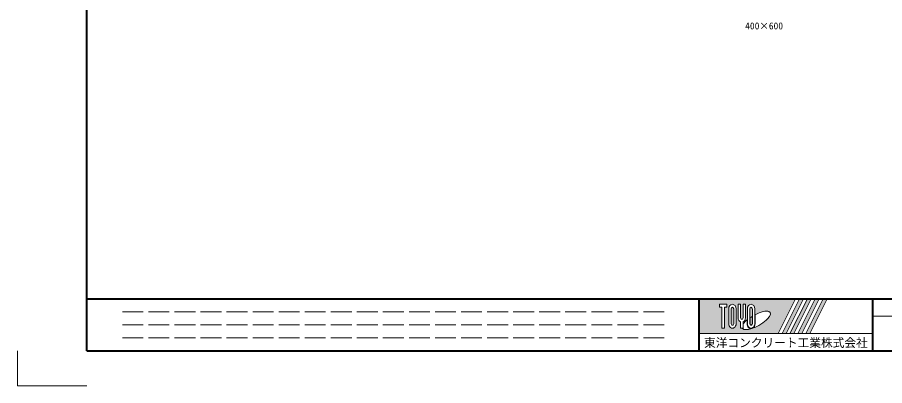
# Model space of a CAD drawing. Units: millimetres at full size; details may follow other scales. Extents: x -18734 to 51600, y -18820 to 17820.
# Drawn here: x -9600 to -4606, y 4940 to 7063 of the extents above; entities that cross this region are included whole.
import ezdxf
from ezdxf.enums import TextEntityAlignment as Align

# ---------------------------------------------------------------- set-up
doc = ezdxf.new("R2010")
doc.units = ezdxf.units.MM
doc.header["$LTSCALE"] = 20
doc.linetypes.add('DASHED', pattern=[7.5, 6, -1.5])
for name, color, linetype, lineweight in [('Defpoints_2', 1, 'Continuous', 13), ('図枠', 7, 'Continuous', 5), ('補助線', 8, 'Continuous', 13)]:
    doc.layers.add(name, color=color, linetype=linetype, lineweight=lineweight)
doc.layers.add('文字', color=7, linetype='Continuous')
doc.styles.add('ＭＳ ゴシック', font='')
doc.styles.add('ＭＳ 明朝', font='')
doc.styles.get('ＭＳ ゴシック').set_extended_font_data('MS Gothic')
doc.styles.get('ＭＳ 明朝').set_extended_font_data('MS Mincho')

msp = doc.modelspace()

# ---------------------------------------------------------------- hatches: boundary and pattern name
at = {"layer": '図枠'}
h = msp.add_hatch(color=256, dxfattribs=at)
h.paths.add_polyline_path([(-5675, 5440), (-5675, 5240), (-5219.69, 5240), (-5119.69, 5440)])
edge = h.paths.add_edge_path(flags=16)
edge.add_ellipse((-5345.55, 5316.16), major_axis=(80.81, 45.23), ratio=0.3471473, start_angle=-144.31122, end_angle=72.1899, ccw=False)
edge.add_ellipse((-5375.48, 5296.63), major_axis=(0, 27.5), ratio=0.8463542, start_angle=-160.70346, end_angle=-90)
edge.add_line((-5352.2, 5296.63), (-5352.2, 5349.06))
edge = h.paths.add_edge_path(flags=16)
edge.add_ellipse((-5375.48, 5383.37), major_axis=(0, 25.38), ratio=0.8463542, start_angle=-90, end_angle=90, ccw=False)
edge.add_line((-5353.99, 5383.37), (-5353.99, 5296.63))
edge.add_ellipse((-5375.48, 5296.63), major_axis=(0, 25.38), ratio=0.8463542, start_angle=90, end_angle=-90, ccw=False)
edge.add_line((-5396.96, 5296.63), (-5396.96, 5383.37))
edge = h.paths.add_edge_path(flags=16)
edge.add_line((-5368.31, 5383.37), (-5368.31, 5296.63))
edge.add_ellipse((-5375.48, 5296.63), major_axis=(0, 8.46), ratio=0.8463542, start_angle=90, end_angle=-90, ccw=False)
edge.add_line((-5382.64, 5296.63), (-5382.64, 5383.37))
edge.add_ellipse((-5375.48, 5383.37), major_axis=(0, 8.46), ratio=0.8463542, start_angle=-90, end_angle=90, ccw=False)
edge = h.paths.add_edge_path(flags=16)
edge.add_line((-5370.1, 5339.04), (-5370.1, 5296.63))
edge.add_ellipse((-5375.48, 5296.63), major_axis=(0, 6.35), ratio=0.8463542, start_angle=90, end_angle=-90, ccw=False)
edge.add_line((-5380.85, 5296.63), (-5380.85, 5332.09))
edge.add_ellipse((-5345.55, 5316.16), major_axis=(80.81, 45.23), ratio=0.3471473, start_angle=107.79174, end_angle=126.47132, ccw=False)
edge = h.paths.add_edge_path(flags=16)
edge.add_ellipse((-5429.19, 5331.01), major_axis=(0, 25.38), ratio=0.8463542, start_angle=-163.34117, end_angle=-90, ccw=False)
edge.add_line((-5422.03, 5307.08), (-5422.03, 5271.25))
edge.add_line((-5422.03, 5271.25), (-5436.35, 5271.25))
edge.add_line((-5436.35, 5271.25), (-5436.35, 5307.08))
edge.add_ellipse((-5429.19, 5331.01), major_axis=(0, 25.38), ratio=0.8463542, start_angle=90, end_angle=163.34117, ccw=False)
edge.add_line((-5450.67, 5331.01), (-5450.67, 5408.75))
edge.add_line((-5450.67, 5408.75), (-5436.35, 5408.75))
edge.add_line((-5436.35, 5408.75), (-5436.35, 5331.01))
edge.add_ellipse((-5429.19, 5331.01), major_axis=(0, 8.46), ratio=0.8463542, start_angle=90, end_angle=-90)
edge.add_line((-5422.03, 5331.01), (-5422.03, 5408.75))
edge.add_line((-5422.03, 5408.75), (-5407.7, 5408.75))
edge.add_line((-5407.7, 5408.75), (-5407.7, 5331.01))
edge = h.paths.add_edge_path(flags=16)
edge.add_line((-5398.75, 5318.53), (-5398.75, 5296.63))
edge.add_ellipse((-5375.48, 5296.63), major_axis=(0, 27.5), ratio=0.8463542, start_angle=90, end_angle=-171.54427)
edge.add_ellipse((-5345.55, 5316.16), major_axis=(80.81, 45.23), ratio=0.3471473, start_angle=-178.64954, end_angle=-148.29244, ccw=False)
edge.add_line((-5425.11, 5269.13), (-5420.24, 5269.13))
edge.add_line((-5420.24, 5269.13), (-5420.24, 5295.95))
edge.add_ellipse((-5345.55, 5316.16), major_axis=(80.81, 45.23), ratio=0.3471473, start_angle=148.21912, end_angle=165.90812, ccw=False)
edge = h.paths.add_edge_path(flags=16)
edge.add_ellipse((-5482.9, 5383.37), major_axis=(0, 25.38), ratio=0.8463542, start_angle=-90, end_angle=90, ccw=False)
edge.add_line((-5461.41, 5383.37), (-5461.41, 5296.63))
edge.add_ellipse((-5482.9, 5296.63), major_axis=(0, 25.38), ratio=0.8463542, start_angle=90, end_angle=-90, ccw=False)
edge.add_line((-5504.38, 5296.63), (-5504.38, 5383.37))
edge = h.paths.add_edge_path(flags=16)
edge.add_line((-5475.74, 5383.37), (-5475.74, 5296.63))
edge.add_ellipse((-5482.9, 5296.63), major_axis=(0, 8.46), ratio=0.8463542, start_angle=90, end_angle=-90, ccw=False)
edge.add_line((-5490.06, 5296.63), (-5490.06, 5383.37))
edge.add_ellipse((-5482.9, 5383.37), major_axis=(0, 8.46), ratio=0.8463542, start_angle=-90, end_angle=90, ccw=False)
h.paths.add_polyline_path([(-5515.12, 5408.75), (-5515.12, 5391.83), (-5529.45, 5391.83), (-5529.45, 5271.25), (-5543.77, 5271.25), (-5543.77, 5391.83), (-5558.09, 5391.83), (-5558.09, 5408.75)], flags=16)
for points in [[(-5197, 5240), (-5174.31, 5240), (-5074.31, 5440), (-5097, 5440)], [(-5028.94, 5440), (-5051.62, 5440), (-5151.62, 5240), (-5128.94, 5240)], [(-4983.56, 5440), (-5006.25, 5440), (-5106.25, 5240), (-5083.56, 5240)], [(-4938.19, 5440), (-4960.88, 5440), (-5060.88, 5240), (-5038.19, 5240)]]:
    msp.add_hatch(color=256, dxfattribs=at).paths.add_polyline_path(points)

# ---------------------------------------------------------------- linework, layer by layer
at = {"layer": 'Defpoints_2'}
for p, q in [((-9600, 5140), (-9600, 4940)), ((-9600, 4940), (-9200, 4940))]:
    msp.add_line(p, q, dxfattribs=at)
at = {"layer": '図枠', "lineweight": 40}
for p, q in [((-9200, 5140), (-9200, 10680)), ((-9200, 5440), (-1400, 5440)), ((-5675, 5140), (-5675, 5440)), ((-4675, 5140), (-4675, 5440)), ((-9200, 5140), (-1400, 5140))]:
    msp.add_line(p, q, dxfattribs=at)
at = {"layer": '図枠'}
for p, q in [((-5675, 5440), (-5119.69, 5440)), ((-5558.09, 5408.75), (-5558.09, 5391.83)), ((-5558.09, 5408.75), (-5515.12, 5408.75)), ((-5515.12, 5408.75), (-5515.12, 5391.83)), ((-5450.67, 5408.75), (-5436.35, 5408.75)), ((-5450.67, 5331.01), (-5450.67, 5408.75)), ((-5436.35, 5408.75), (-5436.35, 5331.01)), ((-5422.03, 5408.75), (-5407.7, 5408.75)), ((-5422.03, 5331.01), (-5422.03, 5408.75)), ((-5407.7, 5408.75), (-5407.7, 5331.01)), ((-5119.69, 5440), (-5219.69, 5240)), ((-5097, 5440), (-5197, 5240)), ((-5074.31, 5440), (-5174.31, 5240)), ((-5051.62, 5440), (-5151.62, 5240)), ((-5028.94, 5440), (-5128.94, 5240)), ((-5006.25, 5440), (-5106.25, 5240)), ((-5097, 5440), (-5074.31, 5440)), ((-4983.56, 5440), (-5083.56, 5240)), ((-4960.88, 5440), (-5060.88, 5240)), ((-5051.62, 5440), (-5028.94, 5440)), ((-4938.19, 5440), (-5038.19, 5240)), ((-5006.25, 5440), (-4983.56, 5440)), ((-4960.88, 5440), (-4938.19, 5440)), ((-5543.77, 5391.83), (-5558.09, 5391.83)), ((-5543.77, 5391.83), (-5543.77, 5271.25)), ((-5529.45, 5391.83), (-5529.45, 5271.25)), ((-5515.12, 5391.83), (-5529.45, 5391.83)), ((-5504.38, 5383.37), (-5504.38, 5296.63)), ((-5490.06, 5296.63), (-5490.06, 5383.37)), ((-5475.74, 5383.37), (-5475.74, 5296.63)), ((-5461.41, 5296.63), (-5461.41, 5383.37)), ((-5396.96, 5383.37), (-5396.96, 5296.63)), ((-5382.64, 5296.63), (-5382.64, 5383.37)), ((-5368.31, 5383.37), (-5368.31, 5296.63)), ((-5353.99, 5296.63), (-5353.99, 5383.37)), ((-5352.2, 5296.63), (-5352.2, 5349.06)), ((-5436.35, 5307.08), (-5436.35, 5271.25)), ((-5422.03, 5307.08), (-5422.03, 5271.25)), ((-5420.24, 5295.95), (-5420.24, 5269.13)), ((-5398.75, 5318.53), (-5398.75, 5296.63)), ((-5380.85, 5296.63), (-5380.85, 5332.09)), ((-5370.1, 5339.04), (-5370.1, 5296.63)), ((-5529.45, 5271.25), (-5543.77, 5271.25)), ((-5422.03, 5271.25), (-5436.35, 5271.25)), ((-5425.11, 5269.13), (-5420.24, 5269.13)), ((-5675, 5240), (-5219.69, 5240)), ((-5197, 5240), (-5174.31, 5240)), ((-5151.62, 5240), (-5128.94, 5240)), ((-5106.25, 5240), (-5083.56, 5240)), ((-5060.88, 5240), (-5038.19, 5240))]:
    msp.add_line(p, q, dxfattribs=at)
at = {"layer": '図枠', "linetype": 'DASHED', "lineweight": 9}
for p, q in [((-5875, 5365), (-9000, 5365)), ((-5875, 5290), (-9000, 5290)), ((-5875, 5215), (-9000, 5215))]:
    msp.add_line(p, q, dxfattribs=at)
at = {"layer": '図枠', "lineweight": 13}
msp.add_line((-1400, 5340), (-4675, 5340), dxfattribs=at)
at = {"layer": '図枠'}
for centre, major_axis, ratio, start_param, end_param in [((-5482.9, 5383.37), (0, 25.38), 0.846354, 4.712389, 7.8539816), ((-5375.48, 5383.37), (0, 25.38), 0.846354, 4.712389, 7.8539816), ((-5482.9, 5383.37), (0, 8.46), 0.846354, 4.712389, 7.8539816), ((-5375.48, 5383.37), (0, 8.46), 0.846354, 4.712389, 7.8539816), ((-5345.55, 5316.16), (80.81, 45.23), 0.347147, 4.2621853, 7.7429163), ((-5482.9, 5296.63), (0, 25.38), 0.846354, 1.5707963, 4.712389), ((-5482.9, 5296.63), (0, 8.46), 0.846354, 1.5707963, 4.712389), ((-5429.19, 5331.01), (0, 25.38), 0.846354, 1.5707963, 2.8017557), ((-5429.19, 5331.01), (0, 8.46), 0.846354, 1.5707963, 4.712389), ((-5429.19, 5331.01), (0, 25.38), 0.846354, 3.4814296, 4.712389), ((-5345.55, 5316.16), (80.81, 45.23), 0.347147, 2.0815197, 2.5155126), ((-5375.48, 5296.63), (0, 27.5), 0.846354, 1.5707963, 3.3154679), ((-5375.48, 5296.63), (0, 25.38), 0.846354, 1.5707963, 4.712389), ((-5375.48, 5296.63), (0, 8.46), 0.846354, 1.5707963, 4.712389), ((-5375.48, 5296.63), (0, 6.35), 0.846354, 1.5707963, 4.712389), ((-5345.55, 5316.16), (80.81, 45.23), 0.347147, 1.6817405, 1.8219833), ((-5375.48, 5296.63), (0, 27.5), 0.846354, 3.5338438, 4.712389), ((-5345.55, 5316.16), (80.81, 45.23), 0.347147, 3.2093975, 4.2004451)]:
    msp.add_ellipse(centre, major_axis=major_axis, ratio=ratio, start_param=start_param, end_param=end_param, dxfattribs=at)
at = {"layer": '補助線'}
msp.add_line((-5675, 5240), (-4675, 5240), dxfattribs=at)

# ---------------------------------------------------------------- texts
at = {"layer": '図枠', "style": 'ＭＳ ゴシック'}
msp.add_text('東洋コンクリート工業株式会社', height=49.37, dxfattribs=at).set_placement((-5175, 5186.88), align=Align.MIDDLE_CENTER)
at = {"layer": '文字', "style": 'ＭＳ 明朝'}
msp.add_text('400×600', height=40.03, dxfattribs=at).set_placement((-5300.48, 7013.19), align=Align.MIDDLE_CENTER)

doc.saveas('drawing.dxf')
